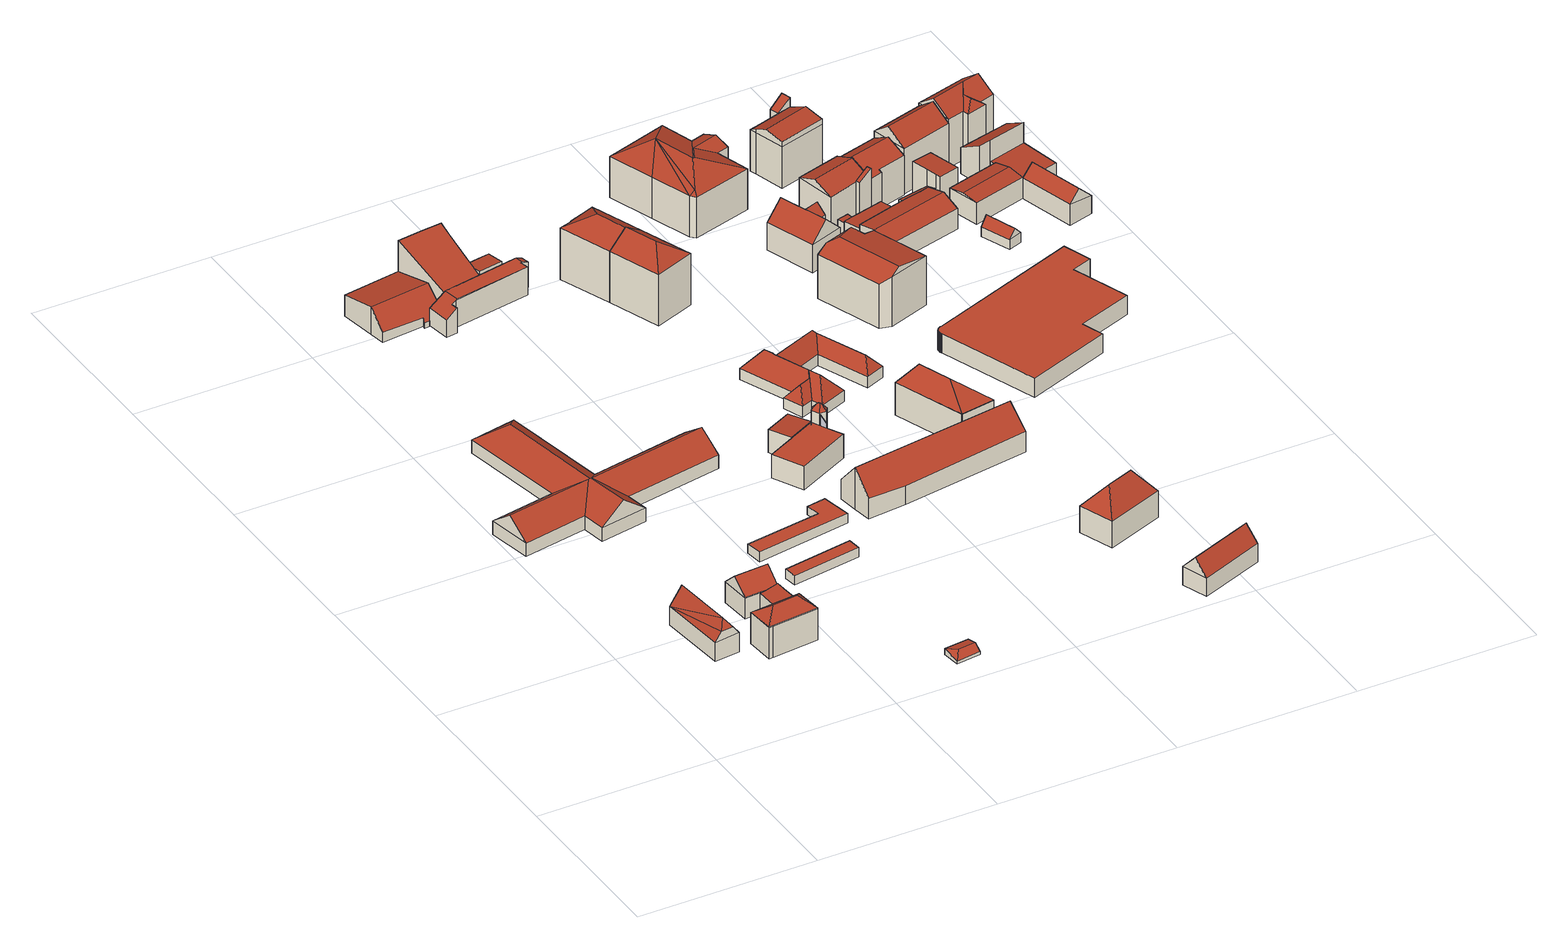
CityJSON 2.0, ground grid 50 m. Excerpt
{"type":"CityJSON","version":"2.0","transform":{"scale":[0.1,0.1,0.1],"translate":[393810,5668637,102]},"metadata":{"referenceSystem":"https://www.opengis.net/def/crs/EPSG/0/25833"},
"CityObjects":{
"building1":{"type":"Building","attributes":{"Dachtyp_tdc":"tdcGableAndHippedGRoof","Gemeindeschluessel":14627140,"Dachneigung":53.41,"QualitaetDacherkennung":89,"Geometrietyp2DReferenz":"3000","function":"31001_9998","roofType":"9999","measuredHeight":10.32},"geometry":[{"type":"MultiSurface","lod":"2","boundaries":[[[0,1,2,3]],[[1,4,5,2]],[[4,6,7,5]],[[6,0,3,7]],[[4,1,8,9]],[[0,6,10]],[[9,8,11]],[[11,0,10]],[[11,1,0]],[[1,11,8]],[[6,11,10]],[[6,9,11]],[[9,6,4]],[[3,2,5,7]]],"semantics":{"surfaces":[{"type":"WallSurface"},{"type":"RoofSurface"},{"type":"GroundSurface"}],"values":[0,0,0,0,0,0,1,1,1,1,1,1,1,2]}}]},
"building2":{"type":"Building","attributes":{"Gemeindeschluessel":14627140,"Geometrietyp2DReferenz":"3000","function":"31001_9998","roofType":"9999"},"children":["building2-1","building2-2","building2-3"]},
"building2-1":{"type":"BuildingPart","attributes":{"Dachtyp_tdc":"tdcHipRoof","Dachneigung":36.74,"QualitaetDacherkennung":65,"Geometrietyp2DReferenz":"3000","roofType":"3200","measuredHeight":12.21},"parents":["building2"],"geometry":[{"type":"MultiSurface","lod":"2","boundaries":[[[12,13,14,15,16]],[[13,17,18,14]],[[17,19,20,18]],[[19,21,22,20]],[[21,23,24,25,22]],[[26,27,28]],[[21,29,30]],[[23,21,30,28,27,12]],[[29,31,26,28,30]],[[13,26,31,17]],[[17,31,29,19]],[[19,29,21]],[[12,27,26,13]],[[25,15,14,18,20,22]],[[16,24,23,12]],[[16,15,25,24]]],"semantics":{"surfaces":[{"type":"WallSurface"},{"type":"RoofSurface"},{"type":"GroundSurface"},{"type":"ClosureSurface"}],"values":[0,0,0,0,0,1,1,1,1,0,0,0,0,2,0,3]}}]},
"building2-2":{"type":"BuildingPart","attributes":{"Dachtyp_tdc":"tdcPolyFlatRoof","Dachneigung":13.81,"QualitaetDacherkennung":93,"Geometrietyp2DReferenz":"3000","roofType":"2100","measuredHeight":7.06},"parents":["building2"],"geometry":[{"type":"MultiSurface","lod":"2","boundaries":[[[32,33,34,35,36,37]],[[33,16,15,34]],[[24,38,39,25]],[[38,24,16,33,32,40,41]],[[35,34,15,25,39]],[[24,25,15,16]],[[37,40,32]],[[35,39,38,41,36]],[[36,41,40,37]]],"semantics":{"surfaces":[{"type":"WallSurface"},{"type":"RoofSurface"},{"type":"GroundSurface"},{"type":"ClosureSurface"}],"values":[0,0,0,1,2,3,0,3,3]}}]},
"building2-3":{"type":"BuildingPart","attributes":{"Dachtyp_tdc":"tdcGableRoof","Dachneigung":39.59,"QualitaetDacherkennung":74,"Geometrietyp2DReferenz":"3000","roofType":"3100","measuredHeight":10},"parents":["building2"],"geometry":[{"type":"MultiSurface","lod":"2","boundaries":[[[42,36,35,43]],[[44,45,46,39,38]],[[45,47,48,46]],[[47,42,43,48]],[[49,50,51,42]],[[52,40,37,51,50,53]],[[45,53,50,49,47]],[[44,52,53,45]],[[42,51,37,36]],[[47,49,42]],[[43,35,39,46,48]],[[38,41,44]],[[39,35,36,41,38]],[[44,41,40,52]],[[36,37,40,41]]],"semantics":{"surfaces":[{"type":"WallSurface"},{"type":"RoofSurface"},{"type":"GroundSurface"},{"type":"ClosureSurface"}],"values":[0,0,0,0,1,1,0,0,0,0,2,0,3,0,3]}}]},
"building3":{"type":"Building","attributes":{"Dachtyp_tdc":"tdcFreeFormRoof","Gemeindeschluessel":14627140,"Dachneigung":37.11,"QualitaetDacherkennung":18,"Geometrietyp2DReferenz":"3000","function":"31001_9998","roofType":"5000","measuredHeight":9.11},"geometry":[{"type":"MultiSurface","lod":"2","boundaries":[[[54,55,56,57]],[[55,58,59,56]],[[58,60,61,59]],[[60,62,63,61]],[[62,64,65,63]],[[64,66,67,65]],[[66,68,69,67]],[[68,70,71,69]],[[70,72,73,71]],[[72,74,75,73]],[[74,76,77,75]],[[76,54,57,77]],[[78,76,74]],[[79,78,74,72]],[[80,81,82,83,79,72,70]],[[80,70,68]],[[84,81,80,68,66]],[[85,84,66,64]],[[85,64,62]],[[82,81,84,85,62,60]],[[86,83,82,60,58]],[[86,58,55]],[[83,86,55,54]],[[78,79,83,54,76]],[[57,56,59,61,63,65,67,69,71,73,75,77]]],"semantics":{"surfaces":[{"type":"WallSurface"},{"type":"RoofSurface"},{"type":"GroundSurface"}],"values":[0,0,0,0,0,0,0,0,0,0,0,0,0,1,1,0,1,1,0,1,1,1,1,1,2]}}]},
"building4":{"type":"Building","attributes":{"Dachtyp_tdc":"tdcHipAndGableRoof","Gemeindeschluessel":14627140,"Dachneigung":11.7,"QualitaetDacherkennung":30,"Geometrietyp2DReferenz":"3000","function":"31001_9998","roofType":"5000","measuredHeight":2.42},"geometry":[{"type":"MultiSurface","lod":"2","boundaries":[[[87,88,89,90]],[[88,91,92,89]],[[91,93,94,92]],[[93,87,90,94]],[[91,88,95]],[[87,93,96]],[[88,87,96,95]],[[93,91,95,96]],[[90,89,92,94]]],"semantics":{"surfaces":[{"type":"WallSurface"},{"type":"RoofSurface"},{"type":"GroundSurface"}],"values":[0,0,0,0,1,0,1,1,2]}}]},
"building5":{"type":"Building","attributes":{"Dachtyp_tdc":"tdcPolyFlatRoof","Gemeindeschluessel":14627140,"Dachneigung":0,"QualitaetDacherkennung":79,"Geometrietyp2DReferenz":"3000","function":"31001_9998","roofType":"1000","measuredHeight":2.73},"geometry":[{"type":"MultiSurface","lod":"2","boundaries":[[[97,98,99,100]],[[98,101,102,99]],[[101,103,104,102]],[[103,97,100,104]],[[103,101,98,97]],[[100,99,102,104]]],"semantics":{"surfaces":[{"type":"WallSurface"},{"type":"RoofSurface"},{"type":"GroundSurface"}],"values":[0,0,0,0,1,2]}}]},
"building6":{"type":"Building","attributes":{"Dachtyp_tdc":"tdcPolyFlatRoof","Gemeindeschluessel":14627140,"Dachneigung":2.86,"QualitaetDacherkennung":78,"Geometrietyp2DReferenz":"3000","function":"31001_9998","roofType":"2100","measuredHeight":2.82},"geometry":[{"type":"MultiSurface","lod":"2","boundaries":[[[105,106,107,108]],[[106,109,110,107]],[[109,111,112,110]],[[111,113,114,112]],[[113,115,116,114]],[[115,105,108,116]],[[115,113,111,109,106,105]],[[108,107,110,112,114,116]]],"semantics":{"surfaces":[{"type":"WallSurface"},{"type":"RoofSurface"},{"type":"GroundSurface"}],"values":[0,0,0,0,0,0,1,2]}}]},
"building7":{"type":"Building","attributes":{"Dachtyp_tdc":"tdcGableRoof","Gemeindeschluessel":14627140,"Dachneigung":10.26,"QualitaetDacherkennung":12,"Geometrietyp2DReferenz":"3000","function":"31001_9998","roofType":"3100","measuredHeight":7.99},"geometry":[{"type":"MultiSurface","lod":"2","boundaries":[[[117,118,119,120]],[[118,121,122,119]],[[121,123,124,122]],[[123,125,126,124]],[[125,127,128,126]],[[127,129,130,128]],[[129,131,132,130]],[[131,133,134,132]],[[133,117,120,134]],[[129,127,125,123]],[[123,121,118,117,133,131,129]],[[120,119,122,124,126,128,130,132,134]]],"semantics":{"surfaces":[{"type":"WallSurface"},{"type":"RoofSurface"},{"type":"GroundSurface"}],"values":[0,0,0,0,0,0,0,0,0,1,1,2]}}]},
"building8":{"type":"Building","attributes":{"Dachtyp_tdc":"tdcFreeFormRoof","Gemeindeschluessel":14627140,"Dachneigung":0.003,"QualitaetDacherkennung":57,"Geometrietyp2DReferenz":"3000","function":"31001_9998","roofType":"5000","measuredHeight":8.17},"geometry":[{"type":"MultiSurface","lod":"2","boundaries":[[[135,136,137,138]],[[136,139,140,137]],[[139,141,142,140]],[[141,143,144,142]],[[143,145,146,144]],[[145,147,148,146]],[[147,149,150,148]],[[149,151,152,150]],[[151,153,154,152]],[[153,155,156,154]],[[155,157,158,156]],[[157,135,138,158]],[[159,149,147,160]],[[155,161,162,141,139,136,135,157]],[[160,145,143,162,161,153,151,159]],[[147,145,160]],[[143,141,162]],[[151,149,159]],[[155,153,161]],[[138,137,140,142,144,146,148,150,152,154,156,158]]],"semantics":{"surfaces":[{"type":"WallSurface"},{"type":"RoofSurface"},{"type":"GroundSurface"}],"values":[0,0,0,0,0,0,0,0,0,0,0,0,1,1,1,0,0,0,0,2]}}]},
"building9":{"type":"Building","attributes":{"Gemeindeschluessel":14627140,"Geometrietyp2DReferenz":"3000","function":"31001_9998","roofType":"9999"},"children":["building9-1","building9-2"]},
"building9-1":{"type":"BuildingPart","attributes":{"Dachtyp_tdc":"tdcPolyFlatRoof","Dachneigung":4.45,"QualitaetDacherkennung":81,"Geometrietyp2DReferenz":"3000","roofType":"2100","measuredHeight":8.87},"parents":["building9"],"geometry":[{"type":"MultiSurface","lod":"2","boundaries":[[[163,164,165,166]],[[164,167,168,165]],[[167,169,170,168]],[[169,171,172,173,170]],[[171,169,167,164,163,174]],[[166,165,168,170,173]],[[174,172,171]],[[163,166,173,172,174]]],"semantics":{"surfaces":[{"type":"WallSurface"},{"type":"RoofSurface"},{"type":"GroundSurface"},{"type":"ClosureSurface"}],"values":[0,0,0,0,1,2,0,3]}}]},
"building9-2":{"type":"BuildingPart","attributes":{"Dachtyp_tdc":"tdcPolyFlatRoof","Dachneigung":23.64,"QualitaetDacherkennung":48,"Geometrietyp2DReferenz":"3000","roofType":"2100","measuredHeight":14.63},"parents":["building9"],"geometry":[{"type":"MultiSurface","lod":"2","boundaries":[[[172,175,176,173]],[[175,177,178,176]],[[177,179,180,178]],[[179,181,182,180]],[[181,183,184,182]],[[183,185,163,166,184]],[[185,183,181,179,177,175,172,174]],[[173,176,178,180,182,184,166]],[[174,163,185]],[[172,173,166,163,174]]],"semantics":{"surfaces":[{"type":"WallSurface"},{"type":"RoofSurface"},{"type":"GroundSurface"},{"type":"ClosureSurface"}],"values":[0,0,0,0,0,0,1,2,0,3]}}]},
"building10":{"type":"Building","attributes":{"Gemeindeschluessel":14627140,"Geometrietyp2DReferenz":"3000","function":"31001_9998","roofType":"9999"},"children":["building10-1","building10-2","building10-3"]},
"building10-1":{"type":"BuildingPart","attributes":{"Dachtyp_tdc":"tdcFreeFormRoof","Dachneigung":49.41,"QualitaetDacherkennung":36,"Geometrietyp2DReferenz":"3000","roofType":"5000","measuredHeight":12.11},"parents":["building10"],"geometry":[{"type":"MultiSurface","lod":"2","boundaries":[[[186,187,188,189]],[[187,190,191,188]],[[190,192,193,191]],[[192,194,195,193]],[[196,197,198]],[[196,186,189,197]],[[194,199,194,192,200,201]],[[192,190,200]],[[190,187,202,201,200]],[[187,186,203,202]],[[186,196,203]],[[196,194,201,202,203]],[[189,188,191,193,195,204,195,197]],[[199,204,195,194]],[[195,205,194,205]],[[204,199,206]],[[195,204,206,205]],[[205,206,199,194]],[[198,205,194,196]],[[197,195,205,198]]],"semantics":{"surfaces":[{"type":"WallSurface"},{"type":"RoofSurface"},{"type":"GroundSurface"},{"type":"ClosureSurface"}],"values":[0,0,0,0,0,0,1,1,1,1,1,1,2,3,0,0,3,3,0,3]}}]},
"building10-2":{"type":"BuildingPart","attributes":{"Dachtyp_tdc":"tdcPolyFlatRoof","Dachneigung":0,"QualitaetDacherkennung":80,"Geometrietyp2DReferenz":"3000","roofType":"1000","measuredHeight":6.89},"parents":["building10"],"geometry":[{"type":"MultiSurface","lod":"2","boundaries":[[[206,207,208,204]],[[207,209,210,208]],[[209,211,212,210]],[[211,213,214,212]],[[213,211,209,207,206,205,198]],[[195,204,208,210,212,214,197]],[[204,195,205,206]],[[195,197,198,205]],[[197,214,213,198]]],"semantics":{"surfaces":[{"type":"WallSurface"},{"type":"RoofSurface"},{"type":"GroundSurface"},{"type":"ClosureSurface"}],"values":[0,0,0,0,1,2,3,3,3]}}]},
"building10-3":{"type":"BuildingPart","attributes":{"Dachtyp_tdc":"tdcPolyFlatRoof","Dachneigung":3.45,"QualitaetDacherkennung":82,"Geometrietyp2DReferenz":"3000","roofType":"2100","measuredHeight":7.05},"parents":["building10"],"geometry":[{"type":"MultiSurface","lod":"2","boundaries":[[[215,216,217,214,213]],[[216,218,219,217]],[[218,220,198,197,219]],[[220,218,216,215]],[[214,217,219,197]],[[215,213,198,220]],[[213,214,197,198]]],"semantics":{"surfaces":[{"type":"WallSurface"},{"type":"RoofSurface"},{"type":"GroundSurface"},{"type":"ClosureSurface"}],"values":[0,0,0,1,2,0,3]}}]},
"building11":{"type":"Building","attributes":{"Gemeindeschluessel":14627140,"Geometrietyp2DReferenz":"3000","function":"31001_9998","roofType":"9999"},"children":["building11-1","building11-2"]},
"building11-1":{"type":"BuildingPart","attributes":{"Dachtyp_tdc":"tdcGableRoof","Dachneigung":49.22,"QualitaetDacherkennung":67,"Geometrietyp2DReferenz":"3000","roofType":"3100","measuredHeight":12.22},"parents":["building11"],"geometry":[{"type":"MultiSurface","lod":"2","boundaries":[[[221,222,223,224]],[[222,225,226,223]],[[225,227,228,226]],[[227,229,230,228]],[[229,231,232,230]],[[231,233,234,232]],[[233,235,236,234]],[[235,237,238,236]],[[231,229,227,225,222]],[[222,221,237,235,233,231]],[[238,224,223,226,228,230,232,234,236]],[[221,224,238,237]]],"semantics":{"surfaces":[{"type":"WallSurface"},{"type":"RoofSurface"},{"type":"GroundSurface"},{"type":"ClosureSurface"}],"values":[0,0,0,0,0,0,0,0,1,1,2,3]}}]},
"building11-2":{"type":"BuildingPart","attributes":{"Dachtyp_tdc":"tdcHipRoof","Dachneigung":41.94,"QualitaetDacherkennung":66,"Geometrietyp2DReferenz":"3000","roofType":"3200","measuredHeight":13.88},"parents":["building11"],"geometry":[{"type":"MultiSurface","lod":"2","boundaries":[[[239,240,241,236]],[[240,242,243,241]],[[242,244,221,224,243]],[[245,239,236,238,237]],[[246,240,247]],[[248,249,250]],[[240,251,248,250,247]],[[249,246,247,250]],[[239,251,240]],[[245,248,251,239]],[[244,249,248,245]],[[242,246,249,244]],[[240,246,242]],[[236,241,243,224,238]],[[237,221,244,245]],[[237,238,224,221]]],"semantics":{"surfaces":[{"type":"WallSurface"},{"type":"RoofSurface"},{"type":"GroundSurface"},{"type":"ClosureSurface"}],"values":[0,0,0,0,1,1,1,1,0,0,0,0,0,2,0,3]}}]},
"building12":{"type":"Building","attributes":{"Gemeindeschluessel":14627140,"Geometrietyp2DReferenz":"3000","function":"31001_9998","roofType":"9999"},"children":["building12-1","building12-2"]},
"building12-1":{"type":"BuildingPart","attributes":{"Dachtyp_tdc":"tdcPolyFlatRoof","Dachneigung":19.7,"QualitaetDacherkennung":57,"Geometrietyp2DReferenz":"3000","roofType":"2100","measuredHeight":5.37},"parents":["building12"],"geometry":[{"type":"MultiSurface","lod":"2","boundaries":[[[252,253,254,255]],[[253,256,257,254]],[[258,259,260,261]],[[259,252,255,260]],[[259,258,256,253,252]],[[255,254,257,261,260]],[[261,257,256,258]]],"semantics":{"surfaces":[{"type":"WallSurface"},{"type":"RoofSurface"},{"type":"GroundSurface"},{"type":"ClosureSurface"}],"values":[0,0,0,0,1,2,3]}}]},
"building12-2":{"type":"BuildingPart","attributes":{"Dachtyp_tdc":"tdcHipAndGableRoof","Dachneigung":33.5,"QualitaetDacherkennung":57,"Geometrietyp2DReferenz":"3000","roofType":"5000","measuredHeight":18.95},"parents":["building12"],"geometry":[{"type":"MultiSurface","lod":"2","boundaries":[[[262,263,264,265]],[[263,266,267,264]],[[266,268,258,261,267]],[[269,270,254,257,256]],[[270,271,272,254]],[[271,273,274,272]],[[273,275,276,274]],[[275,262,265,276]],[[271,270,269,268,266,263,277]],[[263,262,275,277]],[[275,273,271,277]],[[265,264,267,261,257,254,272,274,276]],[[269,256,258,268]],[[256,257,261,258]]],"semantics":{"surfaces":[{"type":"WallSurface"},{"type":"RoofSurface"},{"type":"GroundSurface"},{"type":"ClosureSurface"}],"values":[0,0,0,0,0,0,0,0,1,1,1,2,0,3]}}]},
"building13":{"type":"Building","attributes":{"Dachtyp_tdc":"tdcHipAndGableRoof","Gemeindeschluessel":14627140,"Dachneigung":33.57,"QualitaetDacherkennung":84,"Geometrietyp2DReferenz":"3000","function":"31001_9998","roofType":"5000","measuredHeight":18.94},"geometry":[{"type":"MultiSurface","lod":"2","boundaries":[[[273,278,279,274]],[[278,280,281,279]],[[280,262,265,281]],[[262,273,274,265]],[[280,278,282]],[[273,262,283]],[[278,273,283,282]],[[262,280,282,283]],[[274,279,281,265]]],"semantics":{"surfaces":[{"type":"WallSurface"},{"type":"RoofSurface"},{"type":"GroundSurface"}],"values":[0,0,0,0,1,0,1,1,2]}}]},
"building14":{"type":"Building","attributes":{"Dachtyp_tdc":"tdcFreeFormRoof","Gemeindeschluessel":14627140,"Dachneigung":50.42,"QualitaetDacherkennung":13,"Geometrietyp2DReferenz":"3000","function":"31001_9998","roofType":"5000","measuredHeight":8.31},"geometry":[{"type":"MultiSurface","lod":"2","boundaries":[[[284,285,286,287]],[[285,288,289,286]],[[288,290,291,289]],[[290,292,293,291]],[[292,294,295,293]],[[294,296,297,295]],[[296,298,299,297]],[[298,300,301,299]],[[300,302,303,301]],[[302,304,305,303]],[[304,306,307,305]],[[306,308,309,307]],[[308,310,311,309]],[[310,284,287,311]],[[312,310,308]],[[313,314,315,312,308,306]],[[316,313,306,304]],[[316,304,302]],[[317,314,313,316,302,300]],[[318,319,320,321,317,300,298]],[[322,318,298,296]],[[322,296,294]],[[319,318,322,294,292]],[[320,319,292,290]],[[323,321,320,290,288]],[[323,288,285]],[[315,314,317,321,323,285,284]],[[312,315,284,310]],[[287,286,289,291,293,295,297,299,301,303,305,307,309,311]]],"semantics":{"surfaces":[{"type":"WallSurface"},{"type":"RoofSurface"},{"type":"GroundSurface"}],"values":[0,0,0,0,0,0,0,0,0,0,0,0,0,0,1,1,1,1,1,1,1,1,1,1,1,1,1,1,2]}}]},
"building15":{"type":"Building","attributes":{"Dachtyp_tdc":"tdcHipRoof","Gemeindeschluessel":14627140,"Dachneigung":49.13,"QualitaetDacherkennung":76,"Geometrietyp2DReferenz":"3000","function":"31001_9998","roofType":"3200","measuredHeight":13.88},"geometry":[{"type":"MultiSurface","lod":"2","boundaries":[[[324,325,326,327]],[[325,328,329,326]],[[328,330,331,329]],[[330,324,327,331]],[[328,325,332]],[[324,330,333]],[[325,324,333,332]],[[330,328,332,333]],[[327,326,329,331]]],"semantics":{"surfaces":[{"type":"WallSurface"},{"type":"RoofSurface"},{"type":"GroundSurface"}],"values":[0,0,0,0,1,1,1,1,2]}}]},
"building16":{"type":"Building","attributes":{"Dachtyp_tdc":"tdcGableRoof","Gemeindeschluessel":14627140,"Dachneigung":50.15,"QualitaetDacherkennung":62,"Geometrietyp2DReferenz":"3000","function":"31001_9998","roofType":"3100","measuredHeight":9.68},"geometry":[{"type":"MultiSurface","lod":"2","boundaries":[[[334,335,336,337]],[[335,338,339,336]],[[338,340,341,339]],[[340,334,337,341]],[[338,335,342]],[[334,340,343]],[[335,334,343,342]],[[340,338,342,343]],[[337,336,339,341]]],"semantics":{"surfaces":[{"type":"WallSurface"},{"type":"RoofSurface"},{"type":"GroundSurface"}],"values":[0,0,0,0,0,0,1,1,2]}}]},
"building17":{"type":"Building","attributes":{"Dachtyp_tdc":"tdcFreeFormRoof","Gemeindeschluessel":14627140,"Dachneigung":21.51,"QualitaetDacherkennung":15,"Geometrietyp2DReferenz":"3000","function":"31001_9998","roofType":"5000","measuredHeight":15.56},"geometry":[{"type":"MultiSurface","lod":"2","boundaries":[[[344,345,346,347]],[[345,348,349,346]],[[348,350,351,349]],[[350,352,353,351]],[[352,354,355,353]],[[354,356,357,355]],[[356,358,359,357]],[[358,360,361,359]],[[360,362,363,361]],[[362,344,347,363]],[[364,365,366]],[[364,360,365]],[[364,362,360]],[[362,364,344]],[[365,360,358]],[[367,368,366,365,358,356]],[[369,367,356,354]],[[370,369,354,352]],[[370,352,350]],[[368,367,369,370,350,348]],[[364,366,368,348,345]],[[364,345,344]],[[347,346,349,351,353,355,357,359,361,363]]],"semantics":{"surfaces":[{"type":"WallSurface"},{"type":"RoofSurface"},{"type":"GroundSurface"}],"values":[0,0,0,0,0,0,0,0,0,0,1,1,1,1,1,1,1,1,0,1,1,1,2]}}]},
"building18":{"type":"Building","attributes":{"name":"Haus für Viele,s","Dachtyp_tdc":"tdcFreeFormRoof","Gemeindeschluessel":14627140,"Dachneigung":10.69,"QualitaetDacherkennung":30,"Geometrietyp2DReferenz":"3000","function":"31001_2090","roofType":"5000","measuredHeight":16.15},"geometry":[{"type":"MultiSurface","lod":"2","boundaries":[[[371,372,373,374]],[[372,375,376,373]],[[375,377,378,376]],[[377,379,380,378]],[[379,381,382,380]],[[381,383,384,382]],[[383,371,374,384]],[[385,386,371,387]],[[381,379,388,385,387,383]],[[377,375,372,386,385,388]],[[379,377,388]],[[372,371,386]],[[371,383,387]],[[374,373,376,378,380,382,384]]],"semantics":{"surfaces":[{"type":"WallSurface"},{"type":"RoofSurface"},{"type":"GroundSurface"}],"values":[0,0,0,0,0,0,0,1,1,1,0,0,0,2]}}]},
"building19":{"type":"Building","attributes":{"name":"Haus für Viele,s","Dachtyp_tdc":"tdcFreeFormRoof","Gemeindeschluessel":14627140,"Dachneigung":43.76,"QualitaetDacherkennung":76,"Geometrietyp2DReferenz":"3000","function":"31001_2090","roofType":"5000","measuredHeight":12.94},"geometry":[{"type":"MultiSurface","lod":"2","boundaries":[[[389,390,391,392]],[[390,393,394,391]],[[393,395,396,394]],[[395,397,398,396]],[[397,399,400,398]],[[399,401,402,400]],[[401,403,404,402]],[[403,389,392,404]],[[405,403,401]],[[406,407,408,405,401,399]],[[409,406,399,397]],[[409,397,395]],[[410,407,406,409,395,393]],[[410,393,390]],[[408,407,410,390,389]],[[405,408,389,403]],[[392,391,394,396,398,400,402,404]]],"semantics":{"surfaces":[{"type":"WallSurface"},{"type":"RoofSurface"},{"type":"GroundSurface"}],"values":[0,0,0,0,0,0,0,0,0,1,1,0,1,0,1,1,2]}}]},
"building20":{"type":"Building","attributes":{"Dachtyp_tdc":"tdcPolyFlatRoof","Gemeindeschluessel":14627140,"Dachneigung":0,"QualitaetDacherkennung":27,"Geometrietyp2DReferenz":"3000","function":"31001_9998","roofType":"1000","measuredHeight":5.64},"geometry":[{"type":"MultiSurface","lod":"2","boundaries":[[[411,412,413,414]],[[412,415,416,413]],[[415,417,418,416]],[[417,419,420,418]],[[419,421,422,420]],[[421,423,424,422]],[[423,425,426,424]],[[425,427,428,426]],[[427,429,430,428]],[[429,431,432,430]],[[431,433,434,432]],[[433,435,436,434]],[[435,437,438,436]],[[437,439,440,438]],[[439,441,442,440]],[[441,443,444,442]],[[443,445,446,444]],[[445,447,448,446]],[[447,449,450,448]],[[449,451,452,450]],[[451,453,454,452]],[[453,455,456,454]],[[455,457,458,456]],[[457,459,460,458]],[[459,461,462,460]],[[461,463,464,462]],[[463,465,466,464]],[[465,467,468,466]],[[467,469,470,468]],[[469,471,472,470]],[[471,473,474,472]],[[473,475,476,474]],[[475,477,478,476]],[[477,411,414,478]],[[477,475,473,471,469,467,465,463,461,459,457,455,453,451,449,447,445,443,441,439,437,435,433,431,429,427,425,423,421,419,417,415,412,411]],[[414,413,416,418,420,422,424,426,428,430,432,434,436,438,440,442,444,446,448,450,452,454,456,458,460,462,464,466,468,470,472,474,476,478]]],"semantics":{"surfaces":[{"type":"WallSurface"},{"type":"RoofSurface"},{"type":"GroundSurface"}],"values":[0,0,0,0,0,0,0,0,0,0,0,0,0,0,0,0,0,0,0,0,0,0,0,0,0,0,0,0,0,0,0,0,0,0,1,2]}}]},
"building21":{"type":"Building","attributes":{"Gemeindeschluessel":14627140,"Geometrietyp2DReferenz":"3000","function":"31001_9998","roofType":"9999"},"children":["building21-1","building21-2"]},
"building21-1":{"type":"BuildingPart","attributes":{"Dachtyp_tdc":"tdcPolyFlatRoof","Dachneigung":29.01,"QualitaetDacherkennung":61,"Geometrietyp2DReferenz":"3000","roofType":"2100","measuredHeight":14.25},"parents":["building21"],"geometry":[{"type":"MultiSurface","lod":"2","boundaries":[[[479,480,481,482]],[[480,483,484,485,481]],[[486,479,482,487,488]],[[486,483,480,479]],[[482,481,485,487]],[[488,484,483,486]],[[487,485,484,488]]],"semantics":{"surfaces":[{"type":"WallSurface"},{"type":"RoofSurface"},{"type":"GroundSurface"},{"type":"ClosureSurface"}],"values":[0,0,0,1,2,0,3]}}]},
"building21-2":{"type":"BuildingPart","attributes":{"Dachtyp_tdc":"tdcGableRoof","Dachneigung":28.77,"QualitaetDacherkennung":51,"Geometrietyp2DReferenz":"3000","roofType":"3100","measuredHeight":14.45},"parents":["building21"],"geometry":[{"type":"MultiSurface","lod":"2","boundaries":[[[489,490,491,492]],[[490,488,487,491]],[[493,489,492,494]],[[488,490,495]],[[489,493,496]],[[490,489,496,495]],[[493,484,488,495,496]],[[492,491,487,485,494]],[[493,494,485,484]],[[484,485,487,488]]],"semantics":{"surfaces":[{"type":"WallSurface"},{"type":"RoofSurface"},{"type":"GroundSurface"},{"type":"ClosureSurface"}],"values":[0,0,0,0,0,1,1,2,0,3]}}]},
"building22":{"type":"Building","attributes":{"Gemeindeschluessel":14627140,"Geometrietyp2DReferenz":"3000","function":"31001_9998","roofType":"9999"},"children":["building22-1","building22-2"]},
"building22-1":{"type":"BuildingPart","attributes":{"Dachtyp_tdc":"tdcPolyFlatRoof","Dachneigung":5.94,"QualitaetDacherkennung":43,"Geometrietyp2DReferenz":"3000","roofType":"2100","measuredHeight":5.97},"parents":["building22"],"geometry":[{"type":"MultiSurface","lod":"2","boundaries":[[[497,498,499,500]],[[498,501,502,499]],[[501,503,504,505,502]],[[506,497,500,507,508]],[[506,503,501,498,497]],[[500,499,502,505,507]],[[508,504,503,506]],[[508,507,505,504]]],"semantics":{"surfaces":[{"type":"WallSurface"},{"type":"RoofSurface"},{"type":"GroundSurface"},{"type":"ClosureSurface"}],"values":[0,0,0,0,1,2,0,3]}}]},
"building22-2":{"type":"BuildingPart","attributes":{"Dachtyp_tdc":"tdcPolyFlatRoof","Dachneigung":2.87,"QualitaetDacherkennung":53,"Geometrietyp2DReferenz":"3000","roofType":"2100","measuredHeight":4.94},"parents":["building22"],"geometry":[{"type":"MultiSurface","lod":"2","boundaries":[[[509,510,511,512]],[[510,508,507,511]],[[504,509,512,505]],[[504,508,510,509]],[[512,511,507,505]],[[505,507,508,504]]],"semantics":{"surfaces":[{"type":"WallSurface"},{"type":"RoofSurface"},{"type":"GroundSurface"},{"type":"ClosureSurface"}],"values":[0,0,0,1,2,3]}}]},
"building23":{"type":"Building","attributes":{"Dachtyp_tdc":"tdcGableRoof","Gemeindeschluessel":14627140,"Dachneigung":10.71,"QualitaetDacherkennung":59,"Geometrietyp2DReferenz":"3000","function":"31001_9998","roofType":"3100","measuredHeight":8.55},"geometry":[{"type":"MultiSurface","lod":"2","boundaries":[[[513,514,515,516]],[[514,517,518,515]],[[517,519,520,518]],[[519,521,522,520]],[[521,523,524,522]],[[523,525,526,524]],[[525,527,528,526]],[[527,529,530,528]],[[529,513,516,530]],[[525,523,521,519,517,514,513]],[[513,529,527,525]],[[516,515,518,520,522,524,526,528,530]]],"semantics":{"surfaces":[{"type":"WallSurface"},{"type":"RoofSurface"},{"type":"GroundSurface"}],"values":[0,0,0,0,0,0,0,0,0,1,1,2]}}]},
"building24":{"type":"Building","attributes":{"Gemeindeschluessel":14627140,"Geometrietyp2DReferenz":"3000","function":"31001_9998","roofType":"9999"},"children":["building24-1","building24-2"]},
"building24-1":{"type":"BuildingPart","attributes":{"Dachtyp_tdc":"tdcGableRoof","Dachneigung":25.66,"QualitaetDacherkennung":50,"Geometrietyp2DReferenz":"3000","roofType":"3100","measuredHeight":14.67},"parents":["building24"],"geometry":[{"type":"MultiSurface","lod":"2","boundaries":[[[531,532,533,534]],[[532,535,536,533]],[[535,537,538,536]],[[537,539,540,538]],[[539,541,542,540]],[[541,543,544,542]],[[543,545,546,544]],[[545,543,547,539,548,549,550,531]],[[551,552,550,549]],[[532,552,551,535]],[[535,551,549,548,537]],[[531,550,552,532]],[[537,548,539]],[[539,547,541]],[[541,547,543]],[[534,533,536,538,540,542,544,546]],[[531,534,546,545]]],"semantics":{"surfaces":[{"type":"WallSurface"},{"type":"RoofSurface"},{"type":"GroundSurface"},{"type":"ClosureSurface"}],"values":[0,0,0,0,0,0,0,1,1,0,0,0,0,0,0,2,3]}}]},
"building24-2":{"type":"BuildingPart","attributes":{"Dachtyp_tdc":"tdcPolyFlatRoof","Dachneigung":33.94,"QualitaetDacherkennung":45,"Geometrietyp2DReferenz":"3000","roofType":"2100","measuredHeight":14.92},"parents":["building24"],"geometry":[{"type":"MultiSurface","lod":"2","boundaries":[[[553,554,555,556]],[[554,557,531,534,555]],[[553,556,546,545]],[[545,557,554,553]],[[556,555,534,546]],[[545,531,557]],[[545,546,534,531]]],"semantics":{"surfaces":[{"type":"WallSurface"},{"type":"RoofSurface"},{"type":"GroundSurface"},{"type":"ClosureSurface"}],"values":[0,0,0,1,2,0,3]}}]},
"building25":{"type":"Building","attributes":{"Gemeindeschluessel":14627140,"Dachtyp_tdc":"tdcGableRoof","Dachneigung":28.44,"QualitaetDacherkennung":80,"Geometrietyp2DReferenz":"3000","function":"31001_9998","roofType":"3100","measuredHeight":14.4},"geometry":[{"type":"MultiSurface","lod":"2","boundaries":[[[558,559,560,561]],[[559,562,563,560]],[[562,564,565,563]],[[564,566,567,565]],[[566,568,569,567]],[[568,570,571,569]],[[570,572,573,571]],[[572,558,561,573]],[[568,566,564,562]],[[562,559,558,572,570,568]],[[561,560,563,565,567,569,571,573]]],"semantics":{"surfaces":[{"type":"WallSurface"},{"type":"RoofSurface"},{"type":"GroundSurface"}],"values":[0,0,0,0,0,0,0,0,1,1,2]}}]},
"building26":{"type":"Building","attributes":{"Dachtyp_tdc":"tdcPolyFlatRoof","Gemeindeschluessel":14627140,"Dachneigung":14.9,"QualitaetDacherkennung":61,"Geometrietyp2DReferenz":"3000","function":"31001_9998","roofType":"2100","measuredHeight":5.48},"geometry":[{"type":"MultiSurface","lod":"2","boundaries":[[[574,575,576,577]],[[575,578,579,576]],[[578,580,581,579]],[[580,582,583,581]],[[582,584,585,583]],[[584,574,577,585]],[[584,582,580,578,575,574]],[[577,576,579,581,583,585]]],"semantics":{"surfaces":[{"type":"WallSurface"},{"type":"RoofSurface"},{"type":"GroundSurface"}],"values":[0,0,0,0,0,0,1,2]}}]},
"building27":{"type":"Building","attributes":{"Dachtyp_tdc":"tdcGableRoof","Gemeindeschluessel":14627140,"Dachneigung":45.73,"QualitaetDacherkennung":86,"Geometrietyp2DReferenz":"3000","function":"31001_9998","roofType":"3100","measuredHeight":5.1},"geometry":[{"type":"MultiSurface","lod":"2","boundaries":[[[586,587,588,589]],[[587,590,591,588]],[[590,592,593,591]],[[592,586,589,593]],[[590,587,594]],[[586,592,595]],[[587,586,595,594]],[[592,590,594,595]],[[589,588,591,593]]],"semantics":{"surfaces":[{"type":"WallSurface"},{"type":"RoofSurface"},{"type":"GroundSurface"}],"values":[0,0,0,0,0,0,1,1,2]}}]},
"building28":{"type":"Building","attributes":{"Dachtyp_tdc":"tdcPolyFlatRoof","Gemeindeschluessel":14627140,"Dachneigung":2.9,"QualitaetDacherkennung":72,"Geometrietyp2DReferenz":"3000","function":"31001_9998","roofType":"2100","measuredHeight":9.04},"geometry":[{"type":"MultiSurface","lod":"2","boundaries":[[[596,597,598,599]],[[597,600,601,598]],[[600,602,603,601]],[[602,604,605,603]],[[604,606,607,605]],[[606,596,599,607]],[[606,604,602,600,597,596]],[[599,598,601,603,605,607]]],"semantics":{"surfaces":[{"type":"WallSurface"},{"type":"RoofSurface"},{"type":"GroundSurface"}],"values":[0,0,0,0,0,0,1,2]}}]},
"building29":{"type":"Building","attributes":{"Dachtyp_tdc":"tdcGableRoof","Gemeindeschluessel":14627140,"Dachneigung":36.98,"QualitaetDacherkennung":76,"Geometrietyp2DReferenz":"3000","function":"31001_9998","roofType":"3100","measuredHeight":17.2},"geometry":[{"type":"MultiSurface","lod":"2","boundaries":[[[608,609,610,611]],[[609,612,613,610]],[[612,614,615,613]],[[614,608,611,615]],[[612,609,616]],[[608,614,617]],[[609,608,617,616]],[[614,612,616,617]],[[611,610,613,615]]],"semantics":{"surfaces":[{"type":"WallSurface"},{"type":"RoofSurface"},{"type":"GroundSurface"}],"values":[0,0,0,0,0,0,1,1,2]}}]},
"building30":{"type":"Building","attributes":{"Dachtyp_tdc":"tdcFreeFormRoof","Gemeindeschluessel":14627140,"Dachneigung":10.17,"QualitaetDacherkennung":76,"Geometrietyp2DReferenz":"3000","function":"31001_9998","roofType":"5000","measuredHeight":7.06},"geometry":[{"type":"MultiSurface","lod":"2","boundaries":[[[618,619,620,621]],[[619,622,623,620]],[[622,624,625,623]],[[624,618,621,625]],[[626,627,624,622]],[[626,622,619]],[[627,626,619,618]],[[627,618,624]],[[621,620,623,625]]],"semantics":{"surfaces":[{"type":"WallSurface"},{"type":"RoofSurface"},{"type":"GroundSurface"}],"values":[0,0,0,0,1,0,1,0,2]}}]},
"building31":{"type":"Building","attributes":{"Dachtyp_tdc":"tdcGableRoof","Gemeindeschluessel":14627140,"Dachneigung":44.05,"QualitaetDacherkennung":82,"Geometrietyp2DReferenz":"3000","function":"31001_9998","roofType":"3100","measuredHeight":9.21},"geometry":[{"type":"MultiSurface","lod":"2","boundaries":[[[628,629,630,631]],[[629,632,633,630]],[[632,634,623,633]],[[634,628,631,623]],[[632,629,635]],[[628,634,636]],[[629,628,636,635]],[[634,632,635,636]],[[631,630,633,623]]],"semantics":{"surfaces":[{"type":"WallSurface"},{"type":"RoofSurface"},{"type":"GroundSurface"}],"values":[0,0,0,0,0,0,1,1,2]}}]},
"building32":{"type":"Building","attributes":{"Dachtyp_tdc":"tdcPolyFlatRoof","Gemeindeschluessel":14627140,"Dachneigung":29.63,"QualitaetDacherkennung":76,"Geometrietyp2DReferenz":"3000","function":"31001_9998","roofType":"2100","measuredHeight":11.47},"geometry":[{"type":"MultiSurface","lod":"2","boundaries":[[[637,638,639,640]],[[638,641,642,639]],[[641,643,644,642]],[[643,645,646,644]],[[645,637,640,646]],[[645,643,641,638,637]],[[640,639,642,644,646]]],"semantics":{"surfaces":[{"type":"WallSurface"},{"type":"RoofSurface"},{"type":"GroundSurface"}],"values":[0,0,0,0,0,1,2]}}]},
"building33":{"type":"Building","attributes":{"Dachtyp_tdc":"tdcFreeFormRoof","Gemeindeschluessel":14627140,"Dachneigung":36.02,"QualitaetDacherkennung":82,"Geometrietyp2DReferenz":"3000","function":"31001_9998","roofType":"5000","measuredHeight":18.02},"geometry":[{"type":"MultiSurface","lod":"2","boundaries":[[[647,648,649,650]],[[648,651,652,649]],[[651,653,654,652]],[[653,655,656,654]],[[655,657,658,656]],[[657,659,660,658]],[[659,661,662,660]],[[661,647,650,662]],[[663,664,661,659]],[[665,666,663,659,657]],[[665,657,655]],[[666,665,655,653]],[[667,663,666,653,651]],[[667,651,648]],[[664,663,667,648,647]],[[664,647,661]],[[650,649,652,654,656,658,660,662]]],"semantics":{"surfaces":[{"type":"WallSurface"},{"type":"RoofSurface"},{"type":"GroundSurface"}],"values":[0,0,0,0,0,0,0,0,1,1,1,1,1,0,1,0,2]}}]},
"building34":{"type":"Building","attributes":{"Dachtyp_tdc":"tdcPolyFlatRoof","Gemeindeschluessel":14627140,"Dachneigung":3.27,"QualitaetDacherkennung":72,"Geometrietyp2DReferenz":"3000","function":"31001_9998","roofType":"2100","measuredHeight":5.64},"geometry":[{"type":"MultiSurface","lod":"2","boundaries":[[[668,669,620,623]],[[669,670,671,620]],[[670,672,673,671]],[[672,674,675,673]],[[674,676,631,675]],[[676,668,623,631]],[[676,674,672,670,669,668]],[[623,620,671,673,675,631]]],"semantics":{"surfaces":[{"type":"WallSurface"},{"type":"RoofSurface"},{"type":"GroundSurface"}],"values":[0,0,0,0,0,0,1,2]}}]}
},
"vertices":[
[258,571,65],[277,379,65],[277,379,9],[258,571,9],[206,372,63],[206,372,9],[187,564,63],[187,564,9],[259,377,89],[225,374,89],[223,567,112],[240,394,112],
[459,408,102],[467,328,102],[467,328,11],[459,408,11],[459,408,82],[335,315,102],[335,315,11],[324,314,102],[324,314,11],[317,394,102],[317,394,11],[407,403,102],[407,403,69],[407,403,11],[467,328,104],[459,406,103],[429,363,133],[324,314,104],[356,355,133],[335,315,104],
[452,499,81],[453,473,81],[453,473,11],[452,499,11],[452,499,71],[452,499,73],[401,497,69],[401,497,11],[419,497,73],[409,497,71],
[448,588,71],[448,588,11],[401,497,71],[358,494,71],[358,494,11],[351,580,71],[351,580,11],[351,580,72],[354,539,111],[450,546,111],[401,497,73],[358,494,74],
[189,1150,47],[134,1449,47],[134,1449,8],[189,1150,8],[265,1473,47],[265,1473,8],[320,1172,47],[320,1172,8],[600,1223,47],[600,1223,8],[623,1098,47],[623,1098,8],[345,1048,47],[345,1048,8],[357,985,47],[357,985,8],[223,961,47],[223,961,8],[211,1026,47],[211,1026,8],[29,993,47],[29,993,8],[6,1116,47],[6,1116,8],[18,1055,95],[262,1099,95],[290,973,99],[268,1094,99],[266,1095,98],[266,1096,98],[272,1099,95],[612,1161,95],[212,1395,98],
[782,86,15],[713,77,15],[713,77,7],[782,86,7],[707,127,25],[707,127,7],[776,135,25],[776,135,7],[729,100,31],[780,106,31],
[725,585,45],[530,554,45],[530,554,18],[725,585,18],[524,590,45],[524,590,18],[720,622,45],[720,622,18],
[779,735,38],[511,694,38],[511,694,10],[779,735,10],[504,741,36],[504,741,10],[718,773,36],[718,773,10],[712,816,34],[712,816,10],[765,824,34],[765,824,10],
[301,1978,22],[301,1987,32],[301,1987,7],[301,1978,7],[182,1974,36],[182,1974,7],[174,2018,87],[174,2018,7],[157,2119,69],[157,2119,7],[321,2146,68],[321,2146,7],[346,2042,87],[346,2042,7],[359,1986,22],[359,1986,7],[315,1980,22],[315,1980,7],
[358,1920,81],[325,1914,59],[325,1914,9],[358,1920,9],[315,1980,60],[315,1980,9],[359,1986,89],[359,1986,9],[538,2019,91],[538,2019,9],[578,2027,91],[578,2027,9],[600,2031,83],[600,2031,9],[605,2007,83],[605,2007,9],[582,2003,91],[582,2003,9],[587,1979,91],[587,1979,9],[367,1941,88],[367,1941,9],[355,1939,81],[355,1939,9],[586,2004,91],[582,2027,91],[370,1941,91],[362,1987,91],
[462,2057,96],[529,2069,96],[529,2069,11],[462,2057,11],[533,2045,98],[533,2045,11],[538,2019,100],[538,2019,11],[469,2007,100],[469,2007,89],[469,2007,11],[466,2028,98],
[359,1986,86],[359,1986,11],[321,2146,158],[321,2146,11],[389,2155,158],[389,2155,11],[449,2162,158],[449,2162,11],[453,2130,143],[453,2130,11],[462,2057,111],
[874,1082,115],[894,1081,115],[894,1081,12],[874,1082,12],[904,1060,115],[904,1060,12],[895,1046,115],[895,1046,12],[876,1047,115],[876,1047,12],[865,1069,115],[865,1069,12],[865,1069,81],[884,1030,95],[887,1062,133],[886,1062,133],[884,1066,133],[882,1068,132],[884,1030,12],[876,1047,81],[884,1030,81],
[907,985,81],[907,985,12],[756,910,81],[756,910,12],[712,994,81],[712,994,12],[790,1032,81],[790,1032,12],
[790,1032,83],[759,1094,79],[759,1094,12],[834,1131,79],[834,1131,12],[865,1069,83],
[1275,896,72],[1289,840,137],[1289,840,15],[1275,896,15],[1303,787,74],[1303,787,15],[937,730,69],[937,730,15],[828,720,75],[828,720,15],[820,773,137],[820,773,15],[812,828,73],[812,828,15],[1178,882,71],[1178,882,15],[1179,882,72],[1179,882,15],
[1178,882,110],[1105,1081,110],[1105,1081,15],[1196,1114,110],[1196,1114,15],[1275,896,110],[1179,882,110],[1196,1114,111],[1163,1066,154],[1179,882,111],[1275,896,112],[1197,972,154],[1178,882,111],
[750,2024,71],[755,2011,76],[755,2011,22],[750,2024,22],[755,2010,76],[755,2010,22],[717,1996,76],[712,2010,71],[712,2010,22],[717,1996,22],
[735,1836,172],[680,1982,172],[680,1982,22],[735,1836,22],[717,1995,172],[717,1995,22],[717,1996,172],[755,2010,172],[755,2011,172],[792,2025,172],[792,2025,22],[847,1878,172],[847,1878,22],[790,1857,212],[790,1857,22],[759,1940,212],
[901,1731,172],[901,1731,22],[789,1689,172],[789,1689,22],[825,1766,212],[791,1857,212],
[910,1247,50],[850,1397,50],[850,1397,18],[910,1247,18],[929,1428,50],[929,1428,18],[943,1394,50],[943,1394,18],[1072,1446,50],[1072,1446,18],[1157,1235,50],[1157,1235,18],[1102,1213,50],[1102,1213,18],[1044,1356,50],[1044,1356,18],[969,1326,50],[969,1326,18],[1024,1189,50],[1024,1189,18],[947,1158,50],[947,1158,18],[934,1191,50],[934,1191,18],[902,1178,50],[902,1178,18],[880,1234,50],[880,1234,18],[919,1218,86],[957,1245,100],[956,1245,100],[950,1230,86],[970,1212,100],[914,1349,100],[1061,1395,85],[1052,1398,94],[922,1347,94],[915,1350,101],[1118,1251,86],[905,1373,101],
[1430,359,111],[1269,298,111],[1269,298,33],[1430,359,33],[1233,395,111],[1233,395,33],[1394,455,111],[1394,455,33],[1296,362,172],[1372,391,172],
[1340,77,85],[1521,145,87],[1521,145,31],[1340,77,31],[1548,76,84],[1548,76,31],[1367,5,83],[1367,5,31],[1535,110,128],[1354,40,128],
[945,2210,160],[1122,2265,160],[1122,2265,41],[945,2210,41],[1151,2171,160],[1151,2171,41],[1191,2183,160],[1191,2183,41],[1215,2105,160],[1215,2105,41],[1180,2095,160],[1180,2095,41],[1210,2000,160],[1210,2000,41],[1042,1952,160],[1042,1952,41],[1030,1965,160],[1030,1965,41],[990,2080,160],[990,2080,41],[1054,2177,196],[1049,1975,168],[1092,2060,195],[1097,2061,195],[1092,2059,195],[1129,2122,176],[1203,2144,176],
[1282,1620,187],[1298,1577,190],[1298,1577,40],[1282,1620,40],[1330,1588,183],[1330,1588,40],[1386,1429,183],[1386,1429,40],[1268,1387,185],[1268,1387,40],[1237,1395,168],[1237,1395,40],[1171,1582,168],[1171,1582,40],[1230,1578,202],[1284,1617,190],[1200,1592,187],[1293,1396,202],
[1283,1767,129],[1304,1708,129],[1304,1708,48],[1283,1767,48],[1209,1674,129],[1209,1674,48],[1160,1814,129],[1160,1814,48],[1254,1847,129],[1254,1847,48],[1265,1817,129],[1265,1817,48],[1282,1823,129],[1282,1823,48],[1299,1773,129],[1299,1773,48],[1291,1798,155],[1234,1753,177],[1235,1752,178],[1249,1783,155],[1207,1831,177],[1256,1691,178],
[1791,1155,95],[1636,1099,95],[1636,1099,39],[1791,1155,39],[1658,1038,95],[1658,1038,39],[1420,951,95],[1420,951,39],[1318,1229,95],[1318,1229,39],[1317,1230,95],[1317,1230,39],[1317,1232,95],[1317,1232,39],[1316,1233,95],[1316,1233,39],[1316,1234,95],[1316,1234,39],[1316,1236,95],[1316,1236,39],[1316,1237,95],[1316,1237,39],[1316,1239,95],[1316,1239,39],[1316,1240,95],[1316,1240,39],[1316,1242,95],[1316,1242,39],[1316,1243,95],[1316,1243,39],[1316,1244,95],[1316,1244,39],[1317,1246,95],[1317,1246,39],[1317,1248,95],[1317,1248,39],[1318,1249,95],[1318,1249,39],[1319,1250,95],[1319,1250,39],[1320,1252,95],[1320,1252,39],[1321,1253,95],[1321,1253,39],[1322,1254,95],[1322,1254,39],[1323,1255,95],[1323,1255,39],[1324,1256,95],[1324,1256,39],[1325,1256,95],[1325,1256,39],[1326,1257,95],[1326,1257,39],[1328,1258,95],[1328,1258,39],[1329,1258,95],[1329,1258,39],[1330,1259,95],[1330,1259,39],[1332,1259,95],[1332,1259,39],[1762,1416,95],[1762,1416,39],[1790,1337,95],[1790,1337,39],[1733,1316,95],[1733,1316,39],
[1452,1819,188],[1413,1807,165],[1413,1807,45],[1452,1819,45],[1410,1819,165],[1410,1819,162],[1410,1819,45],[1448,1831,188],[1448,1831,45],[1448,1831,162],
[1293,1892,171],[1419,1927,171],[1419,1927,45],[1293,1892,45],[1324,1792,161],[1324,1792,45],[1433,1879,190],[1308,1842,190],
[1463,1790,105],[1475,1740,110],[1475,1740,50],[1463,1790,50],[1357,1706,110],[1357,1706,50],[1343,1758,105],[1343,1758,100],[1343,1758,50],[1375,1767,105],[1375,1767,50],[1375,1767,98],
[1337,1780,100],[1371,1790,98],[1371,1790,50],[1337,1780,50],
[1369,1655,132],[1357,1706,122],[1357,1706,46],[1369,1655,46],[1475,1740,121],[1475,1740,46],[1517,1752,121],[1517,1752,46],[1557,1759,122],[1557,1759,46],[1581,1767,122],[1581,1767,46],[1596,1715,132],[1596,1715,46],[1609,1670,106],[1609,1670,46],[1379,1610,106],[1379,1610,46],
[1427,2176,166],[1458,2072,166],[1458,2072,45],[1427,2176,45],[1325,2034,166],[1325,2034,45],[1301,2118,166],[1301,2118,45],[1295,2137,166],[1295,2137,45],[1309,2140,166],[1309,2140,45],[1327,2146,166],[1327,2146,45],[1388,2164,166],[1388,2164,45],[1309,2140,167],[1301,2118,176],[1310,2086,192],[1442,2125,192],[1325,2034,181],[1458,2072,181],
[1380,2190,166],[1419,2202,194],[1419,2202,45],[1380,2190,45],[1427,2176,194],
[1488,1830,157],[1452,1819,157],[1452,1819,47],[1488,1830,47],[1433,1880,191],[1433,1880,47],[1419,1927,164],[1419,1927,47],[1540,1961,164],[1540,1961,47],[1553,1914,191],[1553,1914,47],[1568,1862,162],[1568,1862,47],[1485,1838,162],[1485,1838,47],
[1557,1759,107],[1517,1752,107],[1517,1752,52],[1557,1759,52],[1510,1785,98],[1510,1785,52],[1599,1803,98],[1599,1803,52],[1607,1774,105],[1607,1774,52],[1581,1767,106],[1581,1767,52],
[1673,1527,77],[1641,1611,77],[1641,1611,49],[1673,1527,49],[1680,1631,78],[1680,1631,49],[1712,1541,78],[1712,1541,49],[1661,1621,100],[1693,1534,100],
[1607,1774,145],[1599,1803,145],[1599,1803,54],[1607,1774,54],[1585,1851,145],[1585,1851,54],[1645,1868,142],[1645,1868,54],[1671,1779,142],[1671,1779,54],[1611,1761,145],[1611,1761,54],
[1540,1961,184],[1688,2003,184],[1688,2003,49],[1540,1961,49],[1716,1905,181],[1716,1905,49],[1568,1862,181],[1568,1862,49],[1701,1956,221],[1553,1914,221],
[1630,1747,114],[1782,1789,114],[1782,1789,52],[1630,1747,52],[1807,1700,114],[1807,1700,52],[1655,1658,114],[1655,1658,52],[1795,1745,122],[1642,1702,122],
[1878,1720,104],[1921,1563,104],[1921,1563,52],[1878,1720,52],[1850,1543,113],[1850,1543,52],[1807,1700,113],[1881,1552,144],[1838,1709,144],
[1728,1867,129],[1875,1902,131],[1875,1902,53],[1728,1867,53],[1887,1839,167],[1887,1839,53],[1777,1808,168],[1777,1808,53],[1745,1802,167],[1745,1802,53],
[1688,2003,193],[1834,2044,193],[1834,2044,51],[1688,2003,51],[1863,1946,193],[1863,1946,51],[1821,1934,193],[1821,1934,51],[1826,1917,193],[1826,1917,51],[1768,1901,193],[1768,1901,51],[1763,1918,193],[1763,1918,51],[1716,1905,193],[1716,1905,51],[1798,1981,231],[1702,1954,231],[1791,1930,215],[1784,1955,215],[1848,1995,231],
[1807,1700,102],[1782,1789,107],[1777,1808,108],[1777,1808,52],[1887,1839,108],[1887,1839,52],[1917,1731,102],[1917,1731,52],[1878,1720,102]
]}
